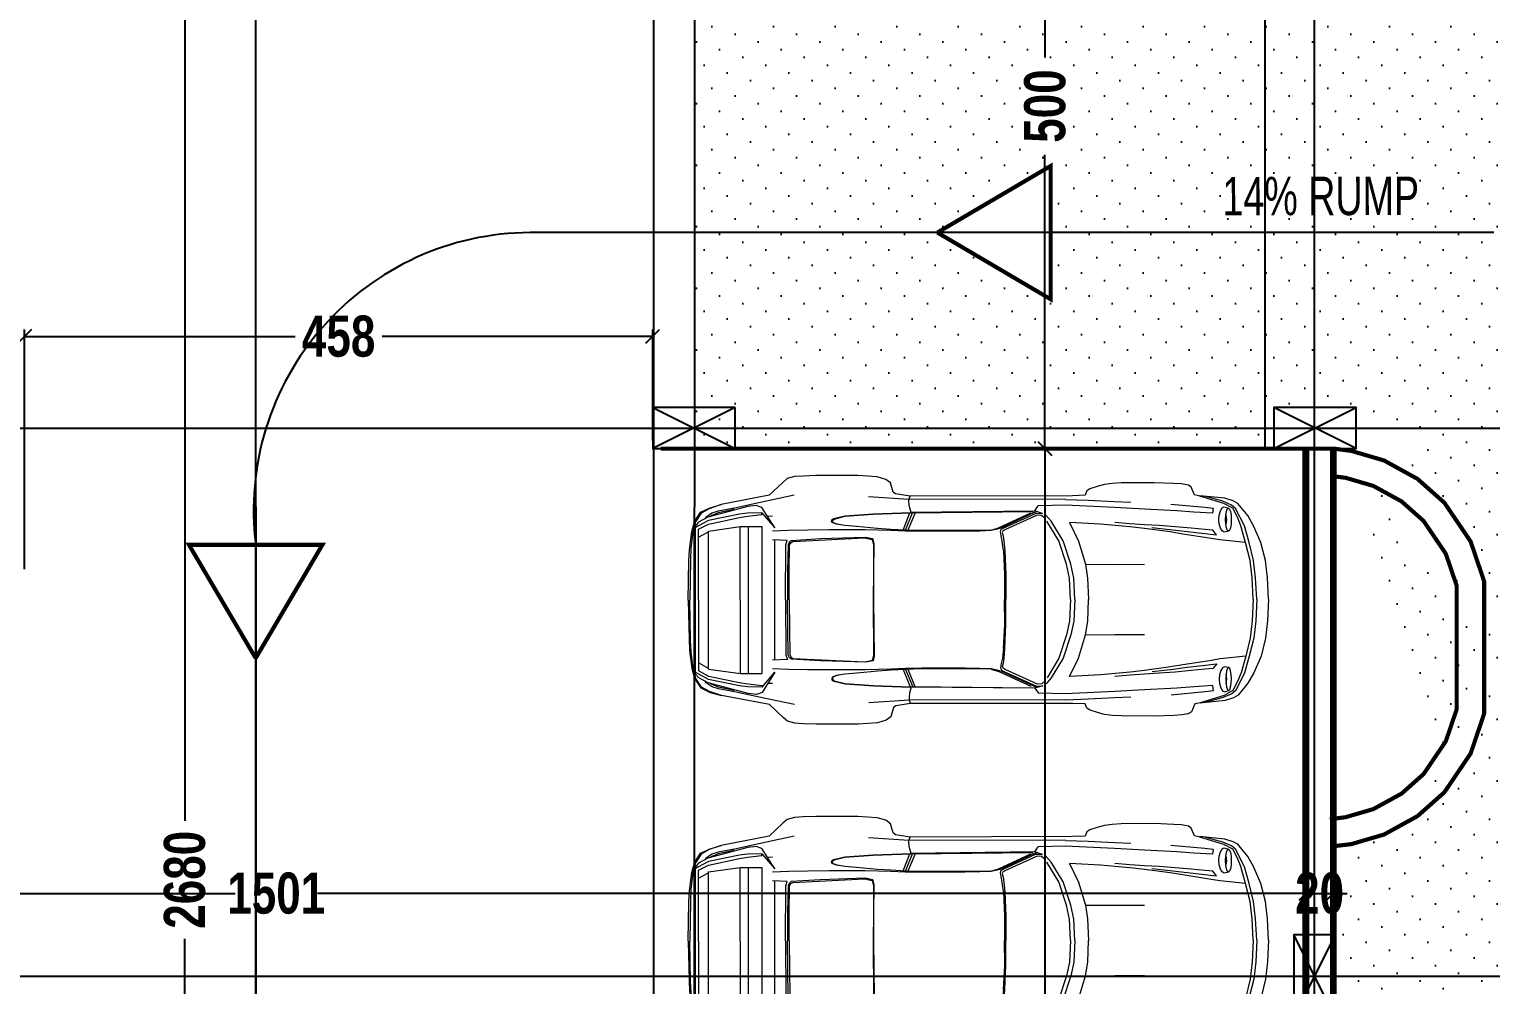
# Model space of a CAD drawing. Extents: x 285329 to 658348, y -83126 to -16980.
# Drawn here: x 328074 to 329140, y -40979 to -40282 of the extents above; entities that cross this region are included whole.
import ezdxf

# ---------------------------------------------------------------- set-up
doc = ezdxf.new("R2010")
doc.units = 0
doc.layers.get('0').update_dxf_attribs({"linetype": 'CONTINUOUS'})
doc.layers.get('DEFPOINTS').update_dxf_attribs({"color": 9, "linetype": 'CONTINUOUS'})
for name, color, linetype, lineweight in [('A-text finishing', 6, 'CONTINUOUS', 13), ('FIGURES', 153, 'CONTINUOUS', 0), ('VIS', 8, 'CONTINUOUS', 18)]:
    doc.layers.add(name, color=color, linetype=linetype, lineweight=lineweight)
for name, color, linetype in [('AXIS', 1, 'CONTINUOUS'), ('COLUMN', 5, 'CONTINUOUS'), ('FURNITURE', 4, 'CONTINUOUS'), ('HATCH', 8, 'CONTINUOUS'), ('TEXT', 3, 'CONTINUOUS'), ('WALL', 7, 'CONTINUOUS')]:
    doc.layers.add(name, color=color, linetype=linetype)
doc.styles.add('CITYBLUEPRINT', font='cityb___.ttf', dxfattribs={"width": 0.8})
doc.styles.get("Standard").update_dxf_attribs({"font": 'sanss___.ttf', "height": 15})
doc.dimstyles.new('50', dxfattribs={"dimtxt": 30, "dimasz": 10, "dimexe": 5, "dimexo": 6, "dimgap": 5, "dimtad": 0, "dimdec": 0, "dimdsep": 46, "dimtxsty": 'CITYBLUEPRINT', "dimblk1": 'OBLIQUE', "dimblk2": 'OBLIQUE', "dimsah": 1, "dimcen": 0.05, "dimdle": 0.03, "dimclre": 22, "dimclrt": 7, "dimadec": 0, "dimazin": 0, "dimtfac": 1, "dimtdec": 0, "dimtix": 1, "dimtmove": 0, "dimatfit": 3, "dimldrblk": 'OBLIQUE', "dimfxl": 1, "dimtolj": 1, "dimtzin": 0, "dimarcsym": 0})
pattern_1 = [(45, (19796.869, -19165.578), (-5.6126601, 16.8379802), [0, -15.875])]

# ---------------------------------------------------------------- blocks, each defined once
blk = doc.blocks.new('XREF1$0$02PCAR09')
at = {"color": 0, "linetype": 'ByBlock'}
for p, q in [((-139.39, 33.77), (-143.26, 30.05)), ((-138.14, 34.83), (-139.39, 33.77)), ((-136.04, 35.43), (-138.14, 34.83)), ((-133.57, 35.58), (-136.04, 35.43)), ((-129.86, 35.7), (-133.57, 35.58)), ((-117.88, 35.7), (-129.86, 35.7)), ((-112.33, 35.34), (-117.88, 35.7)), ((-109.85, 34.59), (-112.33, 35.34)), ((-108.47, 33.6), (-109.85, 34.59)), ((-107.73, 30.95), (-108.47, 33.6)), ((-143.26, 30.05), (-157.04, 27.42)), ((-136.16, 30.07), (-146.25, 27.9)), ((-103.18, 28.82), (-114.79, 29.59)), ((-107, 30.43), (-107.73, 30.95)), ((-102.8, 29.76), (-107, 30.43)), ((-103.18, 28.82), (-102.8, 29.76)), ((-56.22, 29.83), (-102.8, 29.76)), ((-52.64, 29.95), (-56.22, 29.83)), ((-52.16, 31.23), (-52.64, 29.95)), ((-51.29, 31.76), (-52.16, 31.23)), ((-48.85, 32.53), (-51.29, 31.76)), ((-47.09, 33.02), (-48.85, 32.53)), ((-44.85, 33.29), (-47.09, 33.02)), ((-42.26, 33.45), (-44.85, 33.29)), ((-32.75, 33.53), (-42.26, 33.45)), ((-27.18, 33.31), (-32.75, 33.53)), ((-24.96, 33.14), (-27.18, 33.31)), ((-22.98, 32.83), (-24.96, 33.14)), ((-22.13, 32.24), (-22.98, 32.83)), ((-21.22, 30), (-22.13, 32.24)), ((-19.65, 29.66), (-21.22, 30)), ((-12.48, 29.04), (-19.65, 29.78)), ((-12.79, 27.56), (-19.65, 29.66)), ((-13.04, 28.18), (-17.96, 29.55)), ((-164.79, 22.49), (-162.98, 25.22)), ((-162.98, 25.22), (-160.29, 26.5)), ((-160.49, 26.23), (-162.81, 24.98)), ((-149.39, 26.87), (-160.88, 23.8)), ((-157.04, 27.42), (-160.49, 26.23)), ((-160.29, 26.5), (-157.04, 27.42)), ((-157.91, 25.53), (-159.78, 24.91)), ((-152.81, 26.43), (-157.91, 25.53)), ((-153.83, 25.85), (-157.91, 25.01)), ((-153.47, 26.28), (-153.83, 25.85)), ((-146.25, 27.9), (-152.81, 26.43)), ((-147.04, 27.13), (-149.39, 26.87)), ((-145.43, 26.52), (-147.04, 27.13)), ((-141.73, 20.71), (-145.43, 26.52)), ((-58.2, 28.79), (-103.18, 28.82)), ((-103.18, 28.09), (-103.18, 28.82)), ((-103.06, 26.7), (-103.18, 28.09)), ((-102.68, 25.44), (-103.06, 26.7)), ((-67.1, 25.44), (-102.68, 25.06)), ((-102.68, 25.08), (-102.68, 25.44)), ((-102.68, 24.94), (-67.65, 25.32)), ((-66.42, 25.2), (-67.39, 24.89)), ((-67.1, 25.46), (-66.11, 26.89)), ((-67.1, 25.54), (-67.1, 25.54)), ((-64.81, 24.72), (-67.1, 25.46)), ((-58.32, 27.06), (-66.11, 26.89)), ((-48.2, 26.63), (-58.32, 27.06)), ((-58.2, 28.77), (-51.78, 28.55)), ((-51.78, 28.55), (-44.15, 28.14)), ((-44.15, 26.41), (-48.2, 26.63)), ((-44.15, 28.14), (-39.54, 27.93)), ((-35.6, 25.95), (-44.15, 26.41)), ((-26.33, 25.46), (-35.6, 25.95)), ((-28.03, 27.35), (-18.29, 26.45)), ((-21.41, 25.08), (-26.33, 25.46)), ((-18.29, 26.45), (-15.88, 26.19)), ((-15.88, 26.19), (-16.03, 24.72)), ((-14.12, 24.14), (-13.76, 25.41)), ((-13.76, 25.41), (-13.28, 26.26)), ((-13.28, 26.26), (-12.67, 26.55)), ((-10.59, 27.09), (-13.04, 28.18)), ((-10.26, 26.19), (-12.79, 27.56)), ((-12.67, 26.55), (-11.49, 26.19)), ((-10.14, 28.29), (-12.48, 29.04)), ((-12.22, 24.26), (-12.07, 25.22)), ((-12.07, 25.22), (-11.81, 25.93)), ((-11.81, 25.93), (-11.49, 26.19)), ((-11.49, 26.19), (-11.18, 25.93)), ((-11.18, 25.93), (-10.93, 25.22)), ((-10.93, 25.22), (-10.74, 24.13)), ((-9.43, 26.13), (-10.59, 27.09)), ((-8.9, 23.63), (-10.26, 26.19)), ((-8.78, 27.56), (-10.14, 28.29)), ((-6.9, 21.08), (-9.43, 26.13)), ((-5.94, 24.09), (-8.78, 27.56)), ((-165.56, 19.69), (-164.79, 22.49)), ((-164.42, 22.49), (-165.19, 19.69)), ((-163.6, 22.32), (-164.59, 21.21)), ((-163.6, 21.32), (-164.59, 20.71)), ((-164.59, -21.21), (-164.59, 21.21)), ((-162.81, 24.98), (-164.42, 22.49)), ((-160.88, 23.8), (-163.6, 22.32)), ((-160.77, 22.81), (-163.6, 21.32)), ((-163.6, 20.33), (-160.77, 21.82)), ((-161.5, 23.73), (-161.74, 23.33)), ((-159.78, 24.91), (-161.5, 23.73)), ((-151.85, 24.65), (-160.77, 22.81)), ((-160.77, 21.82), (-151.85, 23.66)), ((-160.77, 19.82), (-151.61, 21.07)), ((-159.78, 24.24), (-160.17, 23.99)), ((-157.91, 25.01), (-159.78, 24.24)), ((-149.51, 24.91), (-151.85, 24.65)), ((-151.85, 23.66), (-149.51, 24.04)), ((-151.61, 21.07), (-151.61, -21.07)), ((-151.61, 21.07), (-145.43, 21.07)), ((-145.43, 25.03), (-149.51, 24.91)), ((-149.51, 24.04), (-145.43, 24.53)), ((-149.26, 21.07), (-149.26, -21.19)), ((-145.43, 25.03), (-141.73, 20.73)), ((-145.43, 24.53), (-145.43, 25.03)), ((-145.43, -21.07), (-145.43, 21.07)), ((-142.39, 24.02), (-143.85, 23.95)), ((-125.42, 22.45), (-125.37, 22.96)), ((-125.08, 22.11), (-125.42, 22.45)), ((-125.37, 22.96), (-124.86, 23.34)), ((-125.15, 22.43), (-125.13, 22.84)), ((-124.89, 22.11), (-125.15, 22.43)), ((-125.13, 22.84), (-124.69, 23.22)), ((-124.01, 21.73), (-125.08, 22.11)), ((-123.84, 21.73), (-124.89, 22.11)), ((-124.86, 23.34), (-121.58, 24.14)), ((-124.69, 23.22), (-121.6, 24.01)), ((-121.62, 21.38), (-124.01, 21.73)), ((-121.62, 21.38), (-123.84, 21.73)), ((-118.22, 21.03), (-121.62, 21.38)), ((-121.6, 24.01), (-113.44, 24.57)), ((-121.58, 24.14), (-113.44, 24.69)), ((-112.19, 20.51), (-118.22, 21.03)), ((-113.44, 24.69), (-102.68, 25.08)), ((-113.44, 24.57), (-102.68, 24.96)), ((-104.9, 20.03), (-102.9, 24.96)), ((-104.22, 19.99), (-102.17, 24.96)), ((-101.45, 24.96), (-103.47, 19.98)), ((-102.68, 25.06), (-102.68, 24.94)), ((-77.45, 20.66), (-68.24, 24.88)), ((-67.39, 24.89), (-76.59, 20.66)), ((-76.17, 20.52), (-66.86, 24.77)), ((-66.4, 24.24), (-75.65, 20.03)), ((-66.86, 24.77), (-65.78, 24.81)), ((-65.14, 24.16), (-66.4, 24.24)), ((-65.78, 24.81), (-64.81, 24.72)), ((-64.13, 23.29), (-65.14, 24.16)), ((-62.4, 22.49), (-63.89, 24.21)), ((-60.22, 16.82), (-63.6, 22.49)), ((-58.97, 16.82), (-62.4, 22.49)), ((-57.13, 22.11), (-54.53, 16.8)), ((-48.2, 21.63), (-57.13, 22.11)), ((-39.78, 20.85), (-48.2, 21.63)), ((-39.78, 21.75), (-44.12, 22.11)), ((-35.6, 21.46), (-39.78, 21.75)), ((-31.38, 21.21), (-35.6, 21.46)), ((-26.79, 20.88), (-31.38, 21.21)), ((-16.03, 24.72), (-21.41, 25.08)), ((-14.22, 22.91), (-14.12, 24.14)), ((-14.12, 21.68), (-14.22, 22.91)), ((-13.76, 20.44), (-14.12, 21.68)), ((-12.31, 22.86), (-12.22, 24.26)), ((-12.24, 21.56), (-12.31, 22.86)), ((-12.04, 22.86), (-12.24, 21.56)), ((-12.07, 20.57), (-12.24, 21.58)), ((-12.22, 24.26), (-12.04, 22.86)), ((-10.74, 21.58), (-10.93, 20.51)), ((-10.74, 24.13), (-10.69, 22.86)), ((-10.69, 22.86), (-10.74, 21.58)), ((-7.91, 21.15), (-8.9, 23.63)), ((-6.56, 16.32), (-7.91, 21.15)), ((-5.57, 16.32), (-6.9, 21.08)), ((-4.27, 21.14), (-5.94, 24.09)), ((-2.17, 16.31), (-4.27, 21.14)), ((-166.21, 14.44), (-165.56, 19.69)), ((-165.19, 19.69), (-165.8, 14.82)), ((-163.6, 20.33), (-163.6, -20.33)), ((-163.6, 18.05), (-160.88, 19.53)), ((-160.77, 19.82), (-160.77, -19.82)), ((-137.77, 19.96), (-142.39, 19.75)), ((-138.14, 17.06), (-142.38, 17.26)), ((-141.73, 17.26), (-141.73, -17.16)), ((-138.57, 15.9), (-138.14, 17.06)), ((-132.34, 20.03), (-137.77, 19.96)), ((-136.98, 17.01), (-137.51, 16.58)), ((-137.08, 16.44), (-136.55, 16.78)), ((-128.55, 17.52), (-136.98, 17.01)), ((-136.55, 16.78), (-115.95, 17.82)), ((-126.04, 20.1), (-132.34, 20.03)), ((-115.76, 17.94), (-128.55, 17.52)), ((-115.78, 20.11), (-126.04, 20.1)), ((-115.95, 17.82), (-113.73, 17.36)), ((-108.37, 19.87), (-115.78, 20.11)), ((-113.56, 17.48), (-115.76, 17.94)), ((-113.73, 17.36), (-113.35, 15.95)), ((-113.2, 16.07), (-113.56, 17.48)), ((-108.37, 20.23), (-112.19, 20.51)), ((-104.22, 19.99), (-108.37, 20.23)), ((-104.27, 19.73), (-108.37, 19.87)), ((-99.56, 19.65), (-104.27, 19.73)), ((-99.52, 19.84), (-104.22, 19.99)), ((-87.11, 19.64), (-99.56, 19.65)), ((-87.11, 19.87), (-99.52, 19.84)), ((-82.86, 19.87), (-87.11, 19.87)), ((-82.86, 19.72), (-87.11, 19.64)), ((-79.67, 19.98), (-82.86, 19.87)), ((-79.63, 19.86), (-82.86, 19.72)), ((-79.67, 19.96), (-78.74, 20.2)), ((-77.89, 20.2), (-79.63, 19.86)), ((-78.74, 20.2), (-77.45, 20.66)), ((-77.21, 20.44), (-77.89, 20.2)), ((-76.59, 20.66), (-77.21, 20.44)), ((-76.95, 19.52), (-76.71, 20.25)), ((-76.73, 18.37), (-76.95, 19.52)), ((-76.42, 16.82), (-76.73, 18.37)), ((-76.71, 20.25), (-76.17, 20.52)), ((-76.22, 19.69), (-76.44, 19.24)), ((-76.44, 19.24), (-76.15, 18.22)), ((-76.1, 14.07), (-76.42, 16.82)), ((-75.65, 20.03), (-76.22, 19.69)), ((-76.15, 18.22), (-75.93, 16.82)), ((-75.93, 16.82), (-75.72, 13.98)), ((-60.22, 16.82), (-60.22, 16.82)), ((-58, 10.14), (-60.22, 16.82)), ((-56.75, 10.14), (-58.97, 16.82)), ((-54.53, 16.8), (-52.55, 10.14)), ((-35.6, 20.37), (-39.78, 20.85)), ((-28.21, 19.38), (-35.6, 20.37)), ((-33.48, 20.69), (-27.45, 19.99)), ((-24.62, 18.78), (-28.21, 19.38)), ((-27.45, 19.99), (-23.36, 19.5)), ((-22.2, 20.45), (-26.79, 20.88)), ((-17.01, 17.6), (-24.62, 18.78)), ((-23.36, 19.5), (-19.12, 18.97)), ((-18.2, 20.06), (-22.2, 20.45)), ((-19.12, 18.97), (-14.89, 18.51)), ((-16, 19.87), (-18.2, 20.06)), ((-13.95, 17.11), (-17.01, 17.6)), ((-14.89, 18.51), (-16, 19.87)), ((-6.56, 16.32), (-13.95, 17.11)), ((-13.28, 19.65), (-13.76, 20.44)), ((-12.67, 19.33), (-13.28, 19.65)), ((-11.49, 19.6), (-12.67, 19.33)), ((-11.81, 19.84), (-12.07, 20.57)), ((-11.49, 19.6), (-11.81, 19.84)), ((-11.18, 19.81), (-11.49, 19.6)), ((-10.93, 20.51), (-11.18, 19.81)), ((-166.35, 11.22), (-166.21, 14.44)), ((-165.8, 14.82), (-165.94, 11.59)), ((-138.66, 0), (-138.57, 15.9)), ((-137.9, 15.9), (-138.04, 8.28)), ((-137.51, 16.58), (-137.9, 15.9)), ((-137.56, 8.16), (-137.48, 15.78)), ((-137.48, 15.78), (-137.08, 16.44)), ((-113.4, -0.02), (-113.2, 16.07)), ((-113.35, 15.95), (-113.4, 0.02)), ((-76.1, 14.07), (-75.74, 7.15)), ((-75.72, 13.98), (-75.43, 7.15)), ((-5.26, 11.13), (-6.56, 16.32)), ((-4.27, 11.13), (-5.57, 16.32)), ((-0.87, 11.13), (-2.17, 16.31)), ((-166.57, 0.02), (-166.35, 11.22)), ((-165.94, 11.59), (-166.08, 0)), ((-57.13, 6.18), (-58, 10.14)), ((-55.9, 6.18), (-56.75, 10.14)), ((-52.55, 10.14), (-44.12, 10.09)), ((-52.55, 10.14), (-51.92, 6.18)), ((-44.12, 10.09), (-35.6, 10.09)), ((-4.7, 6.2), (-5.26, 11.13)), ((-3.7, 6.2), (-4.27, 11.13)), ((-0.31, 6.18), (-0.87, 11.13)), ((-138.04, 8.28), (-138.04, 0)), ((-137.56, 0), (-137.56, 8.16)), ((-75.74, 7.15), (-75.77, 0)), ((-75.43, 7.15), (-75.4, 0)), ((-56.89, 0), (-57.13, 6.18)), ((-55.64, 0), (-55.9, 6.18)), ((-51.92, 6.18), (-51.68, 0)), ((-4.39, 0), (-4.7, 6.2)), ((-3.4, 0), (-3.7, 6.2)), ((0, 0), (-0.31, 6.18)), ((-165.94, -11.59), (-166.08, 0)), ((-138.66, 0), (-138.57, -15.9)), ((-138.04, -8.28), (-138.04, 0)), ((-137.56, 0), (-137.56, -8.16)), ((-113.4, 0.02), (-113.2, -16.07)), ((-75.74, -7.15), (-75.77, 0)), ((-75.43, -7.15), (-75.4, 0)), ((-56.89, 0), (-57.13, -6.18)), ((-55.64, 0), (-55.9, -6.18)), ((-51.92, -6.18), (-51.68, 0)), ((-4.39, 0), (-4.7, -6.2)), ((-3.4, 0), (-3.7, -6.2)), ((0, 0), (-0.31, -6.18)), ((-166.57, -0.02), (-166.35, -11.22)), ((-113.35, -15.95), (-113.4, -0.02)), ((-137.9, -15.9), (-138.04, -8.28)), ((-137.56, -8.16), (-137.48, -15.78)), ((-76.1, -14.07), (-75.74, -7.15)), ((-75.72, -13.98), (-75.43, -7.15)), ((-57.13, -6.18), (-58, -10.14)), ((-55.9, -6.18), (-56.75, -10.14)), ((-52.55, -10.14), (-51.92, -6.18)), ((-4.7, -6.2), (-5.26, -11.13)), ((-3.7, -6.2), (-4.27, -11.13)), ((-0.31, -6.18), (-0.87, -11.13)), ((-166.35, -11.22), (-166.21, -14.44)), ((-165.8, -14.82), (-165.94, -11.59)), ((-58, -10.14), (-60.22, -16.82)), ((-56.75, -10.14), (-58.97, -16.82)), ((-54.53, -16.8), (-52.55, -10.14)), ((-52.55, -10.14), (-44.12, -10.09)), ((-44.12, -10.09), (-35.6, -10.09)), ((-5.26, -11.13), (-6.56, -16.32)), ((-4.27, -11.13), (-5.57, -16.32)), ((-0.87, -11.13), (-2.17, -16.31)), ((-166.21, -14.44), (-165.56, -19.69)), ((-165.19, -19.69), (-165.8, -14.82)), ((-138.57, -15.9), (-138.14, -17.06)), ((-137.51, -16.58), (-137.9, -15.9)), ((-136.98, -17.01), (-137.51, -16.58)), ((-137.48, -15.78), (-137.08, -16.44)), ((-137.08, -16.44), (-136.55, -16.78)), ((-113.73, -17.36), (-113.35, -15.95)), ((-113.2, -16.07), (-113.56, -17.48)), ((-76.1, -14.07), (-76.42, -16.82)), ((-75.93, -16.82), (-75.72, -13.98)), ((-6.56, -16.32), (-13.95, -17.11)), ((-6.56, -16.32), (-7.91, -21.15)), ((-5.57, -16.32), (-6.9, -21.08)), ((-2.17, -16.31), (-4.27, -21.14)), ((-165.56, -19.69), (-164.79, -22.49)), ((-164.42, -22.49), (-165.19, -19.69)), ((-163.6, -21.32), (-164.59, -20.71)), ((-163.6, -18.05), (-160.88, -19.53)), ((-163.6, -20.33), (-160.77, -21.82)), ((-160.77, -19.82), (-151.61, -21.07)), ((-141.73, -20.71), (-145.43, -26.52)), ((-145.43, -25.03), (-141.73, -20.73)), ((-137.77, -19.96), (-142.39, -19.75)), ((-138.14, -17.06), (-142.38, -17.26)), ((-132.34, -20.03), (-137.77, -19.96)), ((-128.55, -17.52), (-136.98, -17.01)), ((-136.55, -16.78), (-115.95, -17.82)), ((-126.04, -20.1), (-132.34, -20.03)), ((-115.76, -17.94), (-128.55, -17.52)), ((-115.78, -20.11), (-126.04, -20.1)), ((-112.19, -20.51), (-118.22, -21.03)), ((-115.95, -17.82), (-113.73, -17.36)), ((-108.37, -19.87), (-115.78, -20.11)), ((-113.56, -17.48), (-115.76, -17.94)), ((-108.37, -20.23), (-112.19, -20.51)), ((-104.27, -19.73), (-108.37, -19.87)), ((-104.22, -19.99), (-108.37, -20.23)), ((-104.9, -20.03), (-102.9, -24.96)), ((-99.56, -19.65), (-104.27, -19.73)), ((-99.52, -19.84), (-104.22, -19.99)), ((-104.22, -19.99), (-102.17, -24.96)), ((-101.45, -24.96), (-103.47, -19.98)), ((-87.11, -19.64), (-99.56, -19.65)), ((-87.11, -19.87), (-99.52, -19.84)), ((-82.86, -19.72), (-87.11, -19.64)), ((-82.86, -19.87), (-87.11, -19.87)), ((-79.63, -19.86), (-82.86, -19.72)), ((-79.67, -19.98), (-82.86, -19.87)), ((-79.67, -19.96), (-78.74, -20.2)), ((-77.89, -20.2), (-79.63, -19.86)), ((-78.74, -20.2), (-77.45, -20.66)), ((-77.21, -20.44), (-77.89, -20.2)), ((-77.45, -20.66), (-68.24, -24.88)), ((-76.59, -20.66), (-77.21, -20.44)), ((-76.73, -18.37), (-76.95, -19.52)), ((-76.95, -19.52), (-76.71, -20.25)), ((-76.42, -16.82), (-76.73, -18.37)), ((-76.71, -20.25), (-76.17, -20.52)), ((-67.39, -24.89), (-76.59, -20.66)), ((-76.44, -19.24), (-76.15, -18.22)), ((-76.22, -19.69), (-76.44, -19.24)), ((-75.65, -20.03), (-76.22, -19.69)), ((-76.17, -20.52), (-66.86, -24.77)), ((-76.15, -18.22), (-75.93, -16.82)), ((-66.4, -24.24), (-75.65, -20.03)), ((-60.22, -16.82), (-63.6, -22.49)), ((-58.97, -16.82), (-62.4, -22.49)), ((-60.22, -16.82), (-60.22, -16.82)), ((-57.13, -22.11), (-54.53, -16.8)), ((-39.78, -20.85), (-48.2, -21.63)), ((-35.6, -20.37), (-39.78, -20.85)), ((-28.21, -19.38), (-35.6, -20.37)), ((-33.48, -20.69), (-27.45, -19.99)), ((-26.79, -20.88), (-31.38, -21.21)), ((-24.62, -18.78), (-28.21, -19.38)), ((-27.45, -19.99), (-23.36, -19.5)), ((-22.2, -20.45), (-26.79, -20.88)), ((-17.01, -17.6), (-24.62, -18.78)), ((-23.36, -19.5), (-19.12, -18.97)), ((-18.2, -20.06), (-22.2, -20.45)), ((-19.12, -18.97), (-14.89, -18.51)), ((-16, -19.87), (-18.2, -20.06)), ((-13.95, -17.11), (-17.01, -17.6)), ((-14.89, -18.51), (-16, -19.87)), ((-13.76, -20.44), (-14.12, -21.68)), ((-13.28, -19.65), (-13.76, -20.44)), ((-12.67, -19.33), (-13.28, -19.65)), ((-11.49, -19.6), (-12.67, -19.33)), ((-12.07, -20.57), (-12.24, -21.58)), ((-11.81, -19.84), (-12.07, -20.57)), ((-11.49, -19.6), (-11.81, -19.84)), ((-11.18, -19.81), (-11.49, -19.6)), ((-10.93, -20.51), (-11.18, -19.81)), ((-10.74, -21.58), (-10.93, -20.51)), ((-164.79, -22.49), (-162.98, -25.22)), ((-163.6, -22.32), (-164.59, -21.21)), ((-162.81, -24.98), (-164.42, -22.49)), ((-160.77, -22.81), (-163.6, -21.32)), ((-160.88, -23.8), (-163.6, -22.32)), ((-160.49, -26.23), (-162.81, -24.98)), ((-161.5, -23.73), (-161.74, -23.33)), ((-159.78, -24.91), (-161.5, -23.73)), ((-149.39, -26.87), (-160.88, -23.8)), ((-160.77, -21.82), (-151.85, -23.66)), ((-151.85, -24.65), (-160.77, -22.81)), ((-159.78, -24.24), (-160.17, -23.99)), ((-157.91, -25.01), (-159.78, -24.24)), ((-157.91, -25.53), (-159.78, -24.91)), ((-153.83, -25.85), (-157.91, -25.01)), ((-151.85, -23.66), (-149.51, -24.04)), ((-149.51, -24.91), (-151.85, -24.65)), ((-151.61, -21.07), (-145.43, -21.07)), ((-149.51, -24.04), (-145.43, -24.53)), ((-145.43, -25.03), (-149.51, -24.91)), ((-145.43, -24.53), (-145.43, -25.03)), ((-142.39, -24.02), (-143.85, -23.95)), ((-125.08, -22.11), (-125.42, -22.45)), ((-125.42, -22.45), (-125.37, -22.96)), ((-125.37, -22.96), (-124.86, -23.34)), ((-124.89, -22.11), (-125.15, -22.43)), ((-125.15, -22.43), (-125.13, -22.84)), ((-125.13, -22.84), (-124.69, -23.22)), ((-124.01, -21.73), (-125.08, -22.11)), ((-123.84, -21.73), (-124.89, -22.11)), ((-124.86, -23.34), (-121.58, -24.14)), ((-124.69, -23.22), (-121.6, -24.01)), ((-121.62, -21.38), (-124.01, -21.73)), ((-121.62, -21.38), (-123.84, -21.73)), ((-118.22, -21.03), (-121.62, -21.38)), ((-121.6, -24.01), (-113.44, -24.57)), ((-121.58, -24.14), (-113.44, -24.69)), ((-113.44, -24.57), (-102.68, -24.96)), ((-113.44, -24.69), (-102.68, -25.08)), ((-102.68, -25.06), (-102.68, -24.94)), ((-102.68, -24.94), (-67.65, -25.32)), ((-67.1, -25.44), (-102.68, -25.06)), ((-102.68, -25.08), (-102.68, -25.44)), ((-66.42, -25.2), (-67.39, -24.89)), ((-64.81, -24.72), (-67.1, -25.46)), ((-66.86, -24.77), (-65.78, -24.81)), ((-65.14, -24.16), (-66.4, -24.24)), ((-65.78, -24.81), (-64.81, -24.72)), ((-64.13, -23.29), (-65.14, -24.16)), ((-62.4, -22.49), (-63.89, -24.21)), ((-48.2, -21.63), (-57.13, -22.11)), ((-39.78, -21.75), (-44.12, -22.11)), ((-35.6, -21.46), (-39.78, -21.75)), ((-31.38, -21.21), (-35.6, -21.46)), ((-21.41, -25.08), (-26.33, -25.46)), ((-16.03, -24.72), (-21.41, -25.08)), ((-15.88, -26.19), (-16.03, -24.72)), ((-14.12, -21.68), (-14.22, -22.91)), ((-14.22, -22.91), (-14.12, -24.14)), ((-14.12, -24.14), (-13.76, -25.41)), ((-12.24, -21.56), (-12.31, -22.86)), ((-12.31, -22.86), (-12.22, -24.26)), ((-12.04, -22.86), (-12.24, -21.56)), ((-12.22, -24.26), (-12.04, -22.86)), ((-12.22, -24.26), (-12.07, -25.22)), ((-10.93, -25.22), (-10.74, -24.13)), ((-10.69, -22.86), (-10.74, -21.58)), ((-10.74, -24.13), (-10.69, -22.86)), ((-8.9, -23.63), (-10.26, -26.19)), ((-6.9, -21.08), (-9.43, -26.13)), ((-7.91, -21.15), (-8.9, -23.63)), ((-5.94, -24.09), (-8.78, -27.56)), ((-4.27, -21.14), (-5.94, -24.09)), ((-162.98, -25.22), (-160.29, -26.5)), ((-157.04, -27.42), (-160.49, -26.23)), ((-160.29, -26.5), (-157.04, -27.42)), ((-152.81, -26.43), (-157.91, -25.53)), ((-143.26, -30.05), (-157.04, -27.42)), ((-153.47, -26.28), (-153.83, -25.85)), ((-146.25, -27.9), (-152.81, -26.43)), ((-147.04, -27.13), (-149.39, -26.87)), ((-145.43, -26.52), (-147.04, -27.13)), ((-136.16, -30.07), (-146.25, -27.9)), ((-103.18, -28.82), (-114.79, -29.59)), ((-103.06, -26.7), (-103.18, -28.09)), ((-103.18, -28.09), (-103.18, -28.82)), ((-58.2, -28.79), (-103.18, -28.82)), ((-103.18, -28.82), (-102.8, -29.76)), ((-102.68, -25.44), (-103.06, -26.7)), ((-67.1, -25.46), (-66.11, -26.89)), ((-67.1, -25.54), (-67.1, -25.54)), ((-58.32, -27.06), (-66.11, -26.89)), ((-48.2, -26.63), (-58.32, -27.06)), ((-58.2, -28.77), (-51.78, -28.55)), ((-51.78, -28.55), (-44.15, -28.14)), ((-44.15, -26.41), (-48.2, -26.63)), ((-35.6, -25.95), (-44.15, -26.41)), ((-44.15, -28.14), (-39.54, -27.93)), ((-26.33, -25.46), (-35.6, -25.95)), ((-28.03, -27.35), (-18.29, -26.45)), ((-12.79, -27.56), (-19.65, -29.66)), ((-12.48, -29.04), (-19.65, -29.78)), ((-18.29, -26.45), (-15.88, -26.19)), ((-13.04, -28.18), (-17.96, -29.55)), ((-13.76, -25.41), (-13.28, -26.26)), ((-13.28, -26.26), (-12.67, -26.55)), ((-10.59, -27.09), (-13.04, -28.18)), ((-10.26, -26.19), (-12.79, -27.56)), ((-12.67, -26.55), (-11.49, -26.19)), ((-10.14, -28.29), (-12.48, -29.04)), ((-12.07, -25.22), (-11.81, -25.93)), ((-11.81, -25.93), (-11.49, -26.19)), ((-11.49, -26.19), (-11.18, -25.93)), ((-11.18, -25.93), (-10.93, -25.22)), ((-9.43, -26.13), (-10.59, -27.09)), ((-8.78, -27.56), (-10.14, -28.29)), ((-139.39, -33.77), (-143.26, -30.05)), ((-107.73, -30.95), (-108.47, -33.6)), ((-107, -30.43), (-107.73, -30.95)), ((-102.8, -29.76), (-107, -30.43)), ((-56.22, -29.83), (-102.8, -29.76)), ((-52.64, -29.95), (-56.22, -29.83)), ((-52.16, -31.23), (-52.64, -29.95)), ((-51.29, -31.76), (-52.16, -31.23)), ((-48.85, -32.53), (-51.29, -31.76)), ((-47.09, -33.02), (-48.85, -32.53)), ((-44.85, -33.29), (-47.09, -33.02)), ((-42.26, -33.45), (-44.85, -33.29)), ((-32.75, -33.53), (-42.26, -33.45)), ((-27.18, -33.31), (-32.75, -33.53)), ((-24.96, -33.14), (-27.18, -33.31)), ((-22.98, -32.83), (-24.96, -33.14)), ((-22.13, -32.24), (-22.98, -32.83)), ((-21.22, -30), (-22.13, -32.24)), ((-19.65, -29.66), (-21.22, -30)), ((-138.14, -34.83), (-139.39, -33.77)), ((-136.04, -35.43), (-138.14, -34.83)), ((-133.57, -35.58), (-136.04, -35.43)), ((-129.86, -35.7), (-133.57, -35.58)), ((-117.88, -35.7), (-129.86, -35.7)), ((-112.33, -35.34), (-117.88, -35.7)), ((-109.85, -34.59), (-112.33, -35.34)), ((-108.47, -33.6), (-109.85, -34.59))]:
    blk.add_line(p, q, dxfattribs=at)
blk = doc.blocks.new('COLUMN')
at = {"layer": 'AXIS'}
for p, q in [((236924.7, -9644.3), (236984.7, -9674.3)), ((236984.7, -9644.3), (236924.7, -9674.3))]:
    blk.add_line(p, q, dxfattribs=at)
at = {"layer": 'COLUMN'}
blk.add_lwpolyline([(236924.7, -9644.3), (236984.7, -9644.3), (236984.7, -9674.3), (236924.7, -9674.3)], close=True, dxfattribs=at)
blk = doc.blocks.new('cbcb')
at = {"layer": 'AXIS'}
for p, q in [((328671.3, -10741.8), (328670.7, -14326.1)), ((329123.2, -10741.8), (329122.7, -14326.1)), ((327229.2, -12204), (329570.3, -12204)), ((327222.6, -12603.7), (329572, -12603.7))]:
    blk.add_line(p, q, dxfattribs=at)
at = {"layer": 'WALL', "linetype": 'Continuous', "ltscale": 3}
blk.add_lwpolyline([(329108.2, -12211.8), (329108, -12211.8)], dxfattribs=at)
at = {"layer": 'WALL', "linetype": 'Continuous', "xscale": -1}
blk.add_blockref('COLUMN', (565625.4, -2544.7), dxfattribs=at)
for p, rotation in [((92168.8, -21863.3), 180), ((338782.5, -249558.4), 270)]:
    blk.add_blockref('COLUMN', p, dxfattribs=dict(at, rotation=rotation))
blk = doc.blocks.new('_Oblique')
at = {"color": 0, "lineweight": -2}
blk.add_line((-0.5, -0.5), (0.5, 0.5), dxfattribs=at)
blk = doc.blocks.new('*D2869')
at = {"layer": 'DEFPOINTS', "color": 0, "linetype": 'Continuous', "lineweight": 5, "transparency": 16777216}
for p in [(328223.1, -39562.7), (328187.4, -42242.7), (328194.2, -42242.7)]:
    blk.add_point(p, dxfattribs=at)
at = {"layer": 'VIS', "color": 22, "linetype": 'Continuous', "lineweight": -2, "transparency": 16777216}
for p, q in [((328217.1, -39562.7), (328182.4, -39562.7)), ((328188.2, -42242.7), (328182.4, -42242.7))]:
    blk.add_line(p, q, dxfattribs=at)
at = {"layer": 'VIS', "color": 0, "linetype": 'Continuous', "lineweight": -2, "transparency": 16777216}
for p, q in [((328187.4, -39562.6), (328187.4, -40859.7)), ((328187.4, -42242.8), (328187.4, -40945.7))]:
    blk.add_line(p, q, dxfattribs=at)
at = {"layer": 'VIS', "color": 0, "linetype": 'Continuous', "lineweight": -2, "transparency": 16777216, "xscale": 10, "yscale": 10, "zscale": 10}
for p, rotation in [((328187.4, -39562.7), 90), ((328187.4, -42242.7), 270)]:
    blk.add_blockref('_Oblique', p, dxfattribs=dict(at, rotation=rotation))
at = {"layer": 'VIS', "color": 7, "linetype": 'Continuous', "lineweight": 5, "transparency": 16777216, "insert": (328187.4, -40902.7), "char_height": 30, "attachment_point": 5, "rotation": 90, "style": 'CITYBLUEPRINT'}
blk.add_mtext('\\A1;2680', dxfattribs=at)
blk = doc.blocks.new('*D2877')
at = {"layer": 'DEFPOINTS', "color": 0, "linetype": 'Continuous', "lineweight": 5, "transparency": 16777216}
for p in [(328824.5, -40088.7), (328804.7, -40588.2), (328814.6, -40588.2)]:
    blk.add_point(p, dxfattribs=at)
at = {"layer": 'VIS', "color": 22, "linetype": 'Continuous', "lineweight": -2, "transparency": 16777216}
for p, q in [((328818.5, -40088.7), (328809.6, -40088.7)), ((328810.7, -40588.2), (328819.6, -40588.2))]:
    blk.add_line(p, q, dxfattribs=at)
at = {"layer": 'VIS', "color": 0, "linetype": 'Continuous', "lineweight": -2, "transparency": 16777216}
for p, q in [((328814.6, -40088.7), (328814.6, -40303)), ((328814.6, -40588.2), (328814.6, -40373.9))]:
    blk.add_line(p, q, dxfattribs=at)
at = {"layer": 'VIS', "color": 0, "linetype": 'Continuous', "lineweight": -2, "transparency": 16777216, "xscale": 10, "yscale": 10, "zscale": 10}
for p, rotation in [((328814.6, -40088.7), 90), ((328814.6, -40588.2), 270)]:
    blk.add_blockref('_Oblique', p, dxfattribs=dict(at, rotation=rotation))
at = {"layer": 'VIS', "color": 7, "linetype": 'Continuous', "lineweight": 5, "transparency": 16777216, "insert": (328814.6, -40338.4), "char_height": 30, "attachment_point": 5, "rotation": 90, "style": 'CITYBLUEPRINT'}
blk.add_mtext('\\A1;500', dxfattribs=at)
blk = doc.blocks.new('*D2878')
at = {"layer": 'DEFPOINTS', "color": 0, "linetype": 'Continuous', "lineweight": 5, "transparency": 16777216}
for p in [(328804.7, -40588.2), (328814.6, -42254.7), (328816.7, -42254.7)]:
    blk.add_point(p, dxfattribs=at)
at = {"layer": 'VIS', "color": 22, "linetype": 'Continuous', "lineweight": -2, "transparency": 16777216}
for p, q in [((328810.7, -40588.2), (328819.6, -40588.2)), ((328810.7, -42254.7), (328809.6, -42254.7))]:
    blk.add_line(p, q, dxfattribs=at)
at = {"layer": 'VIS', "color": 0, "linetype": 'Continuous', "lineweight": -2, "transparency": 16777216}
for p, q in [((328814.6, -40588.2), (328814.6, -41387.7)), ((328814.6, -42254.8), (328814.6, -41455.3))]:
    blk.add_line(p, q, dxfattribs=at)
at = {"layer": 'VIS', "color": 0, "linetype": 'Continuous', "lineweight": -2, "transparency": 16777216, "xscale": 10, "yscale": 10, "zscale": 10}
for p, rotation in [((328814.6, -40588.2), 90), ((328814.6, -42254.7), 270)]:
    blk.add_blockref('_Oblique', p, dxfattribs=dict(at, rotation=rotation))
at = {"layer": 'VIS', "color": 7, "linetype": 'Continuous', "lineweight": 5, "transparency": 16777216, "insert": (328814.6, -41421.5), "char_height": 30, "attachment_point": 5, "rotation": 90, "style": 'CITYBLUEPRINT'}
blk.add_mtext('\\A1;1667', dxfattribs=at)
blk = doc.blocks.new('*D2898')
at = {"layer": 'DEFPOINTS', "color": 0, "linetype": 'Continuous', "lineweight": 5, "transparency": 16777216}
for p in [(327503.5, -40883.3), (329004.8, -40912.6), (329004.8, -40922.2)]:
    blk.add_point(p, dxfattribs=at)
at = {"layer": 'VIS', "color": 22, "linetype": 'Continuous', "lineweight": -2, "transparency": 16777216}
for p, q in [((327503.5, -40889.3), (327503.5, -40917.6)), ((329004.8, -40916.2), (329004.8, -40907.6))]:
    blk.add_line(p, q, dxfattribs=at)
at = {"layer": 'VIS', "color": 0, "linetype": 'Continuous', "lineweight": -2, "transparency": 16777216}
for p, q in [((327503.5, -40912.6), (328224.1, -40912.6)), ((329004.8, -40912.6), (328284.1, -40912.6))]:
    blk.add_line(p, q, dxfattribs=at)
at = {"layer": 'VIS', "color": 0, "linetype": 'Continuous', "lineweight": -2, "transparency": 16777216, "xscale": 10, "yscale": 10, "zscale": 10, "rotation": 180}
blk.add_blockref('_Oblique', (327503.5, -40912.6), dxfattribs=at)
at = {"layer": 'VIS', "color": 0, "linetype": 'Continuous', "lineweight": -2, "transparency": 16777216, "xscale": 10, "yscale": 10, "zscale": 10}
blk.add_blockref('_Oblique', (329004.8, -40912.6), dxfattribs=at)
at = {"layer": 'VIS', "color": 7, "linetype": 'Continuous', "lineweight": 5, "transparency": 16777216, "insert": (328254.1, -40912.6), "char_height": 30, "attachment_point": 5, "style": 'CITYBLUEPRINT'}
blk.add_mtext('\\A1;1501', dxfattribs=at)
blk = doc.blocks.new('*D2899')
at = {"layer": 'DEFPOINTS', "color": 0, "linetype": 'Continuous', "lineweight": 5, "transparency": 16777216}
for p in [(329024.8, -40912.6), (329004.8, -40922.2), (329024.8, -40922.2)]:
    blk.add_point(p, dxfattribs=at)
at = {"layer": 'VIS', "color": 0, "linetype": 'Continuous', "lineweight": -2, "transparency": 16777216}
for p, q in [((329004.8, -40912.6), (328994.8, -40912.6)), ((329004.8, -40912.6), (329024.8, -40912.6)), ((329024.8, -40912.6), (329034.8, -40912.6))]:
    blk.add_line(p, q, dxfattribs=at)
at = {"layer": 'VIS', "color": 22, "linetype": 'Continuous', "lineweight": -2, "transparency": 16777216}
for p, q in [((329004.8, -40916.2), (329004.8, -40907.6)), ((329024.8, -40916.2), (329024.8, -40907.6))]:
    blk.add_line(p, q, dxfattribs=at)
at = {"layer": 'VIS', "color": 0, "linetype": 'Continuous', "lineweight": -2, "transparency": 16777216, "xscale": 10, "yscale": 10, "zscale": 10}
blk.add_blockref('_Oblique', (329004.8, -40912.6), dxfattribs=at)
at = {"layer": 'VIS', "color": 0, "linetype": 'Continuous', "lineweight": -2, "transparency": 16777216, "xscale": 10, "yscale": 10, "zscale": 10, "rotation": 180}
blk.add_blockref('_Oblique', (329024.8, -40912.6), dxfattribs=at)
at = {"layer": 'VIS', "color": 7, "linetype": 'Continuous', "lineweight": 5, "transparency": 16777216, "insert": (329014.8, -40912.6), "char_height": 30, "attachment_point": 5, "style": 'CITYBLUEPRINT'}
blk.add_mtext('\\A1;20', dxfattribs=at)
blk = doc.blocks.new('*D2985')
at = {"layer": 'DEFPOINTS', "color": 0, "linetype": 'Continuous', "lineweight": 5, "transparency": 16777216}
for p in [(328528.6, -40506.4), (328528.6, -40588.2), (328070.6, -40682.1)]:
    blk.add_point(p, dxfattribs=at)
at = {"layer": 'VIS', "color": 22, "linetype": 'Continuous', "lineweight": -2, "transparency": 16777216}
for p, q in [((328070.6, -40676.1), (328070.6, -40501.4)), ((328528.6, -40582.2), (328528.6, -40501.4))]:
    blk.add_line(p, q, dxfattribs=at)
at = {"layer": 'VIS', "color": 0, "linetype": 'Continuous', "lineweight": -2, "transparency": 16777216}
for p, q in [((328070.6, -40506.4), (328268, -40506.4)), ((328528.7, -40506.4), (328331.3, -40506.4))]:
    blk.add_line(p, q, dxfattribs=at)
at = {"layer": 'VIS', "color": 0, "linetype": 'Continuous', "lineweight": -2, "transparency": 16777216, "xscale": 10, "yscale": 10, "zscale": 10, "rotation": 180}
blk.add_blockref('_Oblique', (328070.6, -40506.4), dxfattribs=at)
at = {"layer": 'VIS', "color": 0, "linetype": 'Continuous', "lineweight": -2, "transparency": 16777216, "xscale": 10, "yscale": 10, "zscale": 10}
blk.add_blockref('_Oblique', (328528.6, -40506.4), dxfattribs=at)
at = {"layer": 'VIS', "color": 7, "linetype": 'Continuous', "lineweight": 5, "transparency": 16777216, "insert": (328299.6, -40506.4), "char_height": 30, "attachment_point": 5, "style": 'CITYBLUEPRINT'}
blk.add_mtext('\\A1;458', dxfattribs=at)

msp = doc.modelspace()

# ---------------------------------------------------------------- hatches: boundary and pattern name
at = {"layer": 'FURNITURE', "ltscale": 3}
h = msp.add_hatch(dxfattribs=at)
h.set_pattern_fill('DOTS', color=256, scale=10, angle=45, style=0)
h.set_pattern_definition(pattern_1)
h.paths.add_polyline_path([(328974.77, -40291.21), (328559.29, -40291.21), (328559.29, -40430.67), (328736.14, -40430.67), (328818.79, -40382.04), (328818.79, -40430.67), (328974.77, -40430.67)], flags=17)
h.paths.add_polyline_path([(328974.77, -40430.67), (328818.79, -40430.67), (328818.79, -40479.31), (328736.14, -40430.67), (328559.29, -40430.67), (328559.29, -40588.21), (328974.77, -40588.21)])
h.paths.add_polyline_path([(328999.77, -40430.67), (328974.77, -40430.67), (328974.77, -40558.21), (328999.77, -40558.21)])
h.paths.add_polyline_path([(328999.77, -40088.69), (328969.77, -40088.69), (328559.29, -40088.69), (328559.29, -40291.21), (328974.77, -40291.21), (328974.77, -40430.67), (328999.77, -40430.67)])
edge = h.paths.add_edge_path()
edge.add_line((329342.6, -40123.66), (329115.18, -40126.27))
edge.add_line((329115.18, -40126.27), (329114.35, -40091.3))
edge.add_line((329114.35, -40091.3), (328999.77, -40088.69))
edge.add_line((328999.77, -40088.69), (328999.77, -40430.67))
edge.add_line((328999.77, -40430.67), (329141.94, -40430.67))
edge.add_arc((329141.94, -40630.67), 200, 0, 90, ccw=False)
edge.add_line((329341.94, -40630.67), (329341.94, -40658.25))
edge.add_line((329341.94, -40658.25), (329460.18, -40658.25))
edge.add_arc((329510.18, -40658.47), 50, 0, 179.74603, ccw=False)
edge.add_line((329560.18, -40658.47), (329578.33, -40658.47))
edge.add_line((329578.33, -40658.47), (329539.57, -40438.53))
edge.add_arc((326637.5, -42034.83), 3312.13, 28.81325, 35.24145)
edge = h.paths.add_edge_path(flags=17)
edge.add_line((329141.94, -40430.67), (328999.77, -40430.67))
edge.add_line((328999.77, -40430.67), (328999.77, -40558.21))
edge.add_line((328999.77, -40558.21), (329024.77, -40558.21))
edge.add_arc((329007.96, -40675.6), 118.59, 9.53254, 81.85248, ccw=False)
edge.add_line((329124.91, -40655.96), (329341.94, -40658.25))
edge.add_line((329341.94, -40658.25), (329341.94, -40630.67))
edge.add_arc((329141.94, -40630.67), 200, 360, 450)
h.paths.add_polyline_path([(329303.38, -40478.53), (329303.38, -40438.29), (329326.33, -40438.29), (329326.33, -40478.53)], flags=16)
h = msp.add_hatch(dxfattribs=at)
h.set_pattern_fill('DOTS', color=256, scale=10, angle=45, style=0)
h.set_pattern_definition(pattern_1)
edge = h.paths.add_edge_path()
edge.add_line((329578.33, -40658.47), (329560.18, -40658.47))
edge.add_arc((329510.18, -40658.47), 50, 179.93464, 360, ccw=False)
edge.add_line((329460.18, -40658.41), (329342.02, -40658.41))
edge.add_line((329342.02, -40658.41), (329390.58, -40740.93))
edge.add_line((329390.58, -40740.93), (329341.94, -40740.93))
edge.add_line((329341.94, -40740.93), (329341.94, -40858.49))
edge.add_line((329341.94, -40858.49), (329613.58, -40858.49))
edge.add_line((329613.58, -40858.49), (329578.33, -40658.47))
edge = h.paths.add_edge_path()
edge.add_line((329341.94, -40740.93), (329293.3, -40740.93))
edge.add_line((329293.3, -40740.93), (329341.86, -40658.41))
edge.add_line((329341.86, -40658.41), (329037.91, -40589.89))
edge.add_arc((329021.55, -40705.35), 116.61, -13.86352, 81.93793, ccw=False)
edge.add_arc((329003.13, -40754.83), 133.38, -41.9941, 9.29259, ccw=False)
edge.add_line((329102.26, -40844.07), (329341.94, -40858.49))
edge.add_line((329341.94, -40858.49), (329341.94, -40740.93))
edge = h.paths.add_edge_path()
edge.add_line((329341.94, -40858.49), (329102.26, -40844.07))
edge.add_arc((329004.73, -40728.8), 151, 279.94973, 310.23793, ccw=False)
edge.add_line((329030.82, -40877.53), (329024.77, -41043.25))
edge.add_line((329024.77, -41043.25), (329029.77, -41043.25))
edge.add_line((329029.77, -41043.25), (329029.77, -41058.25))
edge.add_line((329029.77, -41058.25), (329341.94, -41058.25))
edge.add_line((329341.94, -41058.25), (329341.94, -40858.49))
edge = h.paths.add_edge_path()
edge.add_spline(control_points=[(329344.03, -41370.19), (329344.03, -41370.27), (329344.03, -41370.35), (329344.04, -41370.43)], knot_values=[148.3114726, 148.3114726, 148.3114726, 148.3114726, 148.5517962, 148.5517962, 148.5517962, 148.5517962], degree=3, periodic=0)
edge.add_line((329344.04, -41370.43), (329384.82, -41345.8))
edge.add_spline(control_points=[(329384.82, -41345.8), (329384.8, -41345.74), (329380.97, -41333.27), (329372.59, -41306.61), (329419.91, -41312.36), (329419.91, -41324.42)], knot_values=[0, 0, 0, 0, 0.144033, 29.992198, 66.1905518, 66.1905518, 66.1905518, 66.1905518], degree=3, periodic=0)
edge.add_line((329419.99, -41324.57), (329614.77, -41206.97))
edge.add_line((329614.77, -41206.97), (329614.77, -40865.2))
edge.add_line((329614.77, -40865.2), (329613.58, -40858.49))
edge.add_line((329613.58, -40858.49), (329341.94, -40858.49))
edge.add_line((329341.94, -40858.49), (329341.94, -41058.25))
edge.add_line((329341.94, -41058.25), (329460.18, -41058.25))
edge.add_arc((329510.18, -41058.47), 50, 0, 179.74603, ccw=False)
edge.add_arc((329510.18, -41058.47), 50, 179.93464, 360, ccw=False)
edge.add_line((329460.18, -41058.41), (329341.94, -41058.41))
edge.add_line((329341.94, -41058.41), (329341.94, -41349.17))
edge.add_arc((329341.94, -41355.72), 6.55, 0, 90, ccw=False)
edge.add_arc((329341.94, -41355.72), 6.55, -180, 0, ccw=False)
edge.add_arc((329341.94, -41355.72), 6.55, 90, 180, ccw=False)
edge.add_line((329341.94, -41349.17), (329341.94, -41058.41))
edge.add_line((329341.94, -41058.41), (329029.77, -41058.41))
edge.add_line((329029.77, -41058.41), (329029.77, -41073.25))
edge.add_line((329029.77, -41073.25), (329024.77, -41073.25))
edge.add_line((329024.77, -41073.25), (329024.77, -41443.25))
edge.add_line((329024.77, -41443.25), (329029.77, -41443.25))
edge.add_line((329029.77, -41443.25), (329029.77, -41458.25))
edge.add_line((329029.77, -41458.25), (329198.36, -41458.25))
edge.add_line((329198.36, -41458.25), (329344.03, -41370.19))
h.paths.add_polyline_path([(329198.09, -41458.41), (329029.77, -41458.41), (329029.77, -41473.25), (329024.77, -41473.25), (329024.77, -41563.19)])
h.paths.add_polyline_path([(329303.38, -40878.53), (329303.38, -40838.29), (329326.33, -40838.29), (329326.33, -40878.53)])
h.paths.add_polyline_path([(329303.38, -41278.53), (329303.38, -41238.29), (329326.33, -41238.29), (329326.33, -41278.53)], flags=16)

# ---------------------------------------------------------------- linework, layer by layer
at = {"layer": 'A-text finishing', "const_width": 3}
for points in [[(329024.77, -40588.21), (328534.29, -40588.21)], [(329134.77, -40733.29), (329134.77, -40684.99), (329124.91, -40655.96), (329105.79, -40627.72), (329086.22, -40610.33), (329061.77, -40596.88), (329037.91, -40589.89), (329024.77, -40588.21)], [(329114.77, -40733.29), (329114.77, -40688.29), (329106.84, -40664.94), (329090.63, -40641), (329074.61, -40626.77), (329054.05, -40615.46), (329033.8, -40609.53), (329024.77, -40608.37)], [(329114.77, -40733.29), (329114.77, -40778.29), (329106.84, -40801.64), (329090.63, -40825.58), (329074.61, -40839.81), (329054.05, -40851.12), (329033.8, -40857.05), (329022.22, -40858.54)], [(329134.77, -40733.29), (329134.77, -40781.59), (329124.91, -40810.62), (329105.79, -40838.87), (329086.22, -40856.25), (329061.77, -40869.7), (329037.91, -40876.69), (329023.72, -40878.37)], [(329114.77, -40758.49), (329114.77, -40733.49)]]:
    msp.add_lwpolyline(points, dxfattribs=at)
at = {"layer": 'FURNITURE', "ltscale": 3}
for p, q in [((328529.29, -42243.74), (328529.29, -39468.41)), ((328974.75, -40088.69), (328974.77, -40588.21)), ((329141.94, -40430.67), (328439.13, -40430.67)), ((328239.13, -40630.67), (328239.13, -41996.05))]:
    msp.add_line(p, q, dxfattribs=at)
msp.add_arc((328440.22, -40633.3), 202.63, 90.30765, 187.0721, dxfattribs=at)
at = {"layer": 'HATCH', "linetype": 'ByBlock', "ltscale": 3}
msp.add_line((328239.13, -42864.54), (328239.13, -38694.99), dxfattribs=at)
at = {"layer": 'WALL', "linetype": 'Continuous', "const_width": 3}
for points in [[(328736.14, -40430.67), (328818.79, -40382.04), (328818.79, -40430.67)], [(328736.14, -40430.67), (328818.79, -40479.31), (328818.79, -40430.67)], [(328239.13, -40741.06), (328190.49, -40658.41), (328239.13, -40658.41)], [(328239.13, -40741.06), (328287.76, -40658.41), (328239.13, -40658.41)]]:
    msp.add_lwpolyline(points, dxfattribs=at)
at = {"layer": 'WALL', "linetype": 'Continuous', "ltscale": 3, "const_width": 5}
for points in [[(329004.77, -40588.21), (329004.77, -42152.86)], [(329024.77, -40588.21), (329024.77, -42152.86)]]:
    msp.add_lwpolyline(points, dxfattribs=at)
at = {"layer": 'WALL', "linetype": 'Continuous', "ltscale": 3}
msp.add_lwpolyline([(329114.77, -40686.18), (329114.77, -40684.08)], dxfattribs=at)

# ---------------------------------------------------------------- block references
at = {"layer": 'FIGURES', "lineweight": 0, "xscale": -2.539999999841102, "yscale": 2.539999999105928, "zscale": 2.540000000000873, "rotation": 180.076842413783}
for p in [(328977.59, -40698.13, -260.83), (328977.59, -40946.81)]:
    msp.add_blockref('XREF1$0$02PCAR09', p, dxfattribs=at)
at = {"layer": 'VIS', "linetype": 'Continuous', "lineweight": 5}
msp.add_blockref('cbcb', (-112.1, -28369.21), dxfattribs=at)

# ---------------------------------------------------------------- texts
at = {"layer": 'TEXT', "width": 0.7}
msp.add_text('14%%% RUMP', height=28.08, rotation=0.12695, dxfattribs=at).set_placement((328943.95, -40418.16))

# ---------------------------------------------------------------- dimensions: what is measured, and where the dimension line sits
at = {"layer": 'VIS', "linetype": 'Continuous', "lineweight": 5}
for base, p1, p2, picture, middle in [((328187.38, -42242.74), (328223.13, -39562.68), (328194.19, -42242.74), '*D2869', (328187.38, -40902.71)), ((328814.59, -40588.21), (328824.52, -40088.69), (328804.74, -40588.21), '*D2877', (328814.59, -40338.45)), ((328814.59, -42254.75), (328804.74, -40588.21), (328816.73, -42254.75), '*D2878', (328814.59, -41421.48))]:
    dim = msp.add_linear_dim(base=base, p1=p1, p2=p2, angle=90, dimstyle='50', override={"dimtmove": 1}, dxfattribs=at)
    dim.commit()
    dim.dimension.update_dxf_attribs({"geometry": picture, "text_midpoint": middle})
dim = msp.add_linear_dim(base=(328528.65, -40506.39), p1=(328070.61, -40682.09), p2=(328528.65, -40588.21), dimstyle='50', dxfattribs=at)
dim.commit()
dim.dimension.update_dxf_attribs({"geometry": '*D2985', "text_midpoint": (328299.63, -40506.39)})
for base, p1, p2, picture, middle in [((329004.77, -40912.59), (327503.5, -40883.25), (329004.77, -40922.23), '*D2898', (328254.13, -40912.59)), ((329024.77, -40912.59), (329004.77, -40922.23), (329024.77, -40922.23), '*D2899', (329014.77, -40912.59))]:
    dim = msp.add_linear_dim(base=base, p1=p1, p2=p2, dimstyle='50', override={"dimtmove": 1}, dxfattribs=at)
    dim.commit()
    dim.dimension.update_dxf_attribs({"geometry": picture, "text_midpoint": middle})

doc.saveas('drawing.dxf')
